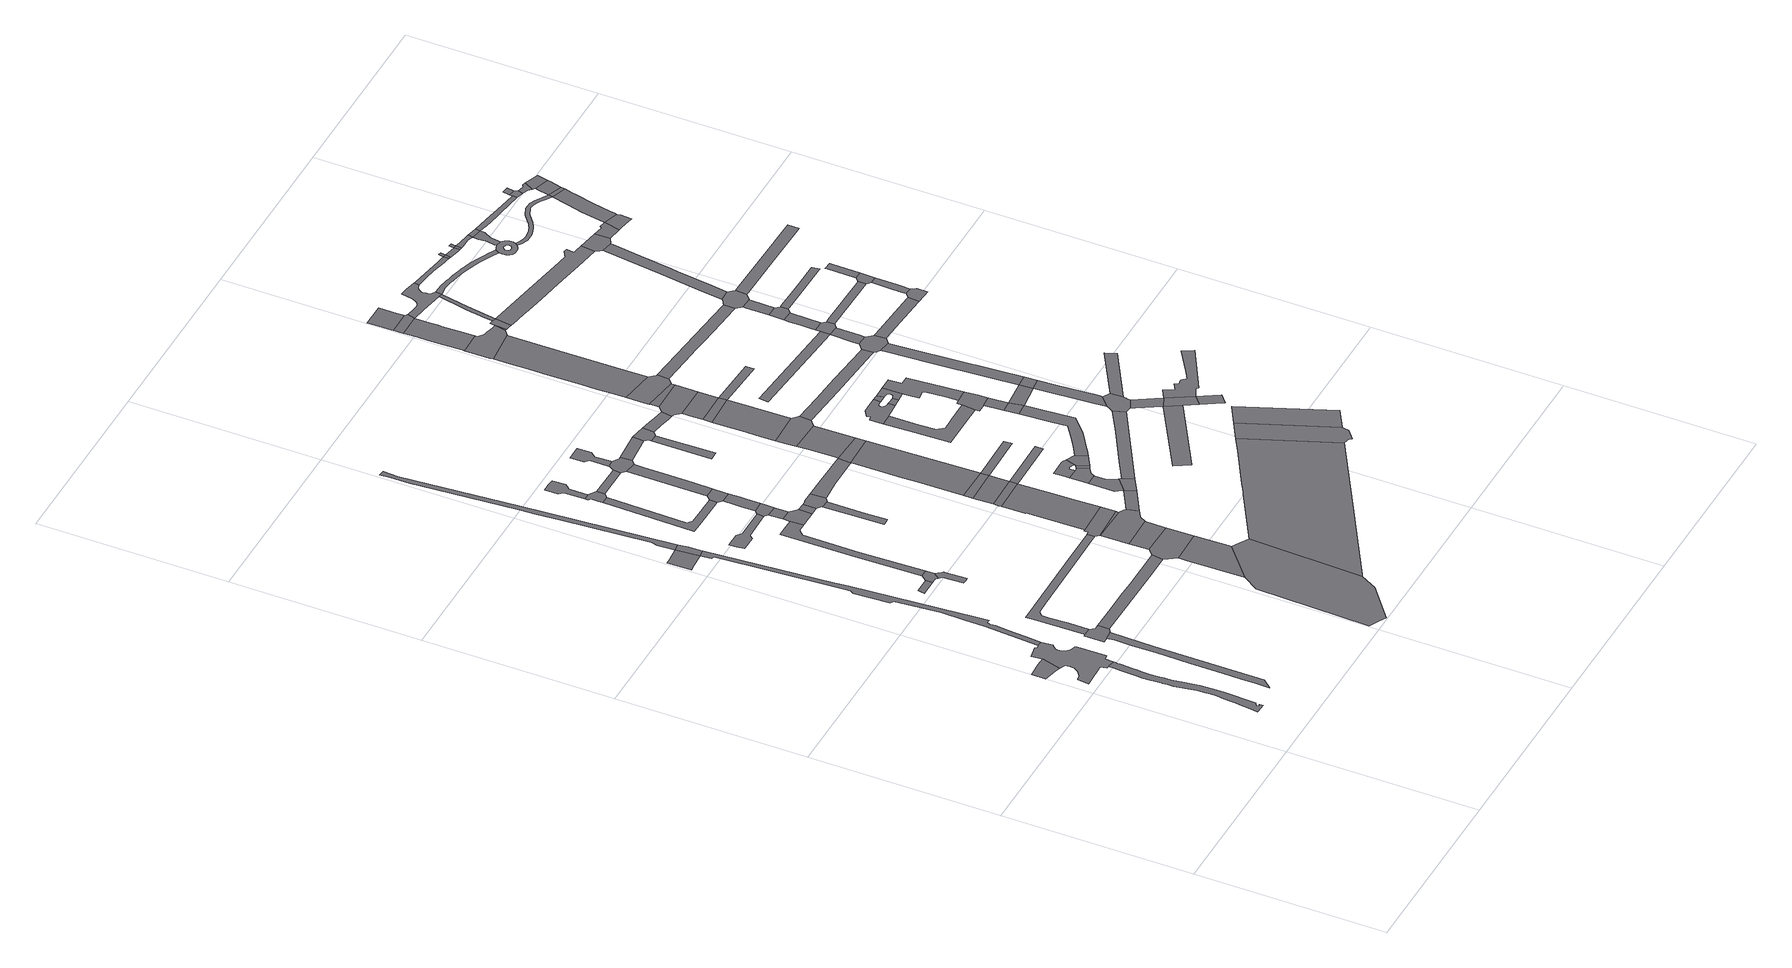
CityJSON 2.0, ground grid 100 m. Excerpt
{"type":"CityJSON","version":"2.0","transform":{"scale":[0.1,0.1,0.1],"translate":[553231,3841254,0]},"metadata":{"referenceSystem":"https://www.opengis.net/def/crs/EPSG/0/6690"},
"CityObjects":{
"road1":{"type":"Road","attributes":{"RoadStructureAttribute.sectionType":"1"},"geometry":[{"type":"MultiSurface","lod":"1","boundaries":[[[0,1,2,3,4,5,6,7,8,9,10,11,12,13,14,15,16,17,18,19,20,21,22,23,24,25,26,27,28,29,30,31,32,33,34,35,36,37,38,39,40,41,42,43,44,45,46,47,48,49,50,51,52]]]}]},
"road2":{"type":"Road","attributes":{"RoadStructureAttribute.sectionType":"1"},"geometry":[{"type":"MultiSurface","lod":"1","boundaries":[[[53,54,55,56,57,58]]]}]},
"road3":{"type":"Road","geometry":[{"type":"MultiSurface","lod":"1","boundaries":[[[59,60,61,62,58,57,63,64,65,66,67,68,69,70,71,72,0,52,73,74,75,76,77,78,79,80,81,82,83,84,85,86,87,88,89,90]]]}]},
"road4":{"type":"Road","attributes":{"RoadStructureAttribute.sectionType":"1"},"geometry":[{"type":"MultiSurface","lod":"1","boundaries":[[[91,92,93,94,95,96,97,98,99,100,101,102]]]}]},
"road5":{"type":"Road","geometry":[{"type":"MultiSurface","lod":"1","boundaries":[[[103,104,93,92,105,106,107,108,109]]]}]},
"road6":{"type":"Road","attributes":{"RoadStructureAttribute.sectionType":"1"},"geometry":[{"type":"MultiSurface","lod":"1","boundaries":[[[110,111,112,113,114,115,116,117,118,119,120,121,122,123,124,125,126,127,128,129,130,131,132,133,134,90,89]]]}]},
"road7":{"type":"Road","geometry":[{"type":"MultiSurface","lod":"1","boundaries":[[[135,136,137,138,139,140]]]}]},
"road8":{"type":"Road","attributes":{"RoadStructureAttribute.sectionType":"1"},"geometry":[{"type":"MultiSurface","lod":"1","boundaries":[[[141,142,143,144,145,122]]]}]},
"road9":{"type":"Road","geometry":[{"type":"MultiSurface","lod":"1","boundaries":[[[146,147,140,139,148,149,150,151,152]]]}]},
"road10":{"type":"Road","attributes":{"RoadStructureAttribute.sectionType":"1"},"geometry":[{"type":"MultiSurface","lod":"1","boundaries":[[[153,154,155,156,157,158,159,152,151]]]}]},
"road11":{"type":"Road","geometry":[{"type":"MultiSurface","lod":"1","boundaries":[[[160,161,162,141,122,121]]]}]},
"road12":{"type":"Road","attributes":{"RoadStructureAttribute.sectionType":"1"},"geometry":[{"type":"MultiSurface","lod":"1","boundaries":[[[163,164,165,166,167,168,169,106,105,170,171,172,173]]]}]},
"road13":{"type":"Road","attributes":{"RoadStructureAttribute.sectionType":"1"},"geometry":[{"type":"MultiSurface","lod":"1","boundaries":[[[174,175,176,177,109,108,178,179,180,181,182,183,184,185,186]]]}]},
"road14":{"type":"Road","attributes":{"RoadStructureAttribute.sectionType":"1"},"geometry":[{"type":"MultiSurface","lod":"1","boundaries":[[[187,188,189,147,146,190,191,192,193,194,195]]]}]},
"road15":{"type":"Road","attributes":{"RoadStructureAttribute.sectionType":"1"},"geometry":[{"type":"MultiSurface","lod":"1","boundaries":[[[196,197,198,199,200,201,202,203,204,141,162,205,206,207,208]]]}]},
"road16":{"type":"Road","attributes":{"RoadStructureAttribute.sectionType":"1"},"geometry":[{"type":"MultiSurface","lod":"1","boundaries":[[[209,210,211,212,213,214,215,216,217,218,219,220]]]}]},
"road17":{"type":"Road","geometry":[{"type":"MultiSurface","lod":"1","boundaries":[[[221,222,223,224,225,226,227,228,229,230]]]}]},
"road18":{"type":"Road","geometry":[{"type":"MultiSurface","lod":"1","boundaries":[[[231,232,233,234,235,236,237,238,239,240,241]]]}]},
"road19":{"type":"Road","attributes":{"RoadStructureAttribute.sectionType":"1"},"geometry":[{"type":"MultiSurface","lod":"1","boundaries":[[[235,242,243,244,245,246,247,248,249,250,251,236]]]}]},
"road20":{"type":"Road","geometry":[{"type":"MultiSurface","lod":"1","boundaries":[[[252,195,194,253,254,255,256]]]}]},
"road21":{"type":"Road","attributes":{"RoadStructureAttribute.sectionType":"1"},"geometry":[{"type":"MultiSurface","lod":"1","boundaries":[[[257,258,252,256,259]]]}]},
"road22":{"type":"Road","attributes":{"function":"3","RoadStructureAttribute.sectionType":"1"},"geometry":[{"type":"MultiSurface","lod":"1","boundaries":[[[260,261,262,223,222]]]}]},
"road23":{"type":"Road","geometry":[{"type":"MultiSurface","lod":"1","boundaries":[[[263,264,220,219,265,257,259,266,267]]]}]},
"road24":{"type":"Road","geometry":[{"type":"MultiSurface","lod":"1","boundaries":[[[268,269,270,271,272,273,274,275,276,277,231,241]]]}]},
"road25":{"type":"Road","geometry":[{"type":"MultiSurface","lod":"1","boundaries":[[[278,173,172,261,260,279]]]}]},
"road26":{"type":"Road","attributes":{"RoadStructureAttribute.sectionType":"1"},"geometry":[{"type":"MultiSurface","lod":"1","boundaries":[[[254,253,280,281]]]}]},
"road27":{"type":"Road","attributes":{"RoadStructureAttribute.sectionType":"1"},"geometry":[{"type":"MultiSurface","lod":"1","boundaries":[[[282,283,284,263,267,285,286,287]]]}]},
"road28":{"type":"Road","attributes":{"RoadStructureAttribute.sectionType":"1"},"geometry":[{"type":"MultiSurface","lod":"1","boundaries":[[[288,289,290,291,292,293,294,295]]]}]},
"road29":{"type":"Road","geometry":[{"type":"MultiSurface","lod":"1","boundaries":[[[296,247,246,282,287,297,298]]]}]},
"road30":{"type":"Road","attributes":{"function":"3","RoadStructureAttribute.sectionType":"1"},"geometry":[{"type":"MultiSurface","lod":"1","boundaries":[[[299,300,301,278,279]]]}]},
"road31":{"type":"Road","attributes":{"RoadStructureAttribute.sectionType":"1"},"geometry":[{"type":"MultiSurface","lod":"1","boundaries":[[[302,239,238,303,304]]]}]},
"road32":{"type":"Road","geometry":[{"type":"MultiSurface","lod":"1","boundaries":[[[305,306,307,281,280,308,309,288,295,310,311,312]]]}]},
"road33":{"type":"Road","attributes":{"function":"3","RoadStructureAttribute.sectionType":"1"},"geometry":[{"type":"MultiSurface","lod":"1","boundaries":[[[313,314,315,316]]]}]},
"road34":{"type":"Road","attributes":{"RoadStructureAttribute.sectionType":"1"},"geometry":[{"type":"MultiSurface","lod":"1","boundaries":[[[317,296,298,318,319,320,321]]]}]},
"road35":{"type":"Road","geometry":[{"type":"MultiSurface","lod":"1","boundaries":[[[315,301,300,322,323,324,325,326,316]]]}]},
"road36":{"type":"Road","geometry":[{"type":"MultiSurface","lod":"1","boundaries":[[[327,328,329,330,331,174,186,314,313]]]}]},
"road37":{"type":"Road","geometry":[{"type":"MultiSurface","lod":"1","boundaries":[[[332,333,334,335,336,304,303,337,317,321,338,339]]]}]},
"road38":{"type":"Road","attributes":{"function":"3","RoadStructureAttribute.sectionType":"1"},"geometry":[{"type":"MultiSurface","lod":"1","boundaries":[[[340,341,342,343,344,345,346,347,348,328,327]]]}]},
"road39":{"type":"Road","geometry":[{"type":"MultiSurface","lod":"1","boundaries":[[[349,350,351,352,353,354,355,356,357,358,335,334]]]}]},
"road40":{"type":"Road","attributes":{"RoadStructureAttribute.sectionType":"1"},"geometry":[{"type":"MultiSurface","lod":"1","boundaries":[[[359,360,312,311,361,362,363,364]]]}]},
"road41":{"type":"Road","geometry":[{"type":"MultiSurface","lod":"1","boundaries":[[[365,366,367,344,343]]]}]},
"road42":{"type":"Road","attributes":{"function":"3","RoadStructureAttribute.sectionType":"1"},"geometry":[{"type":"MultiSurface","lod":"1","boundaries":[[[368,369,370,371,366,365]]]}]},
"road43":{"type":"Road","geometry":[{"type":"MultiSurface","lod":"1","boundaries":[[[372,370,369,373]]]}]},
"road44":{"type":"Road","attributes":{"RoadStructureAttribute.sectionType":"1"},"geometry":[{"type":"MultiSurface","lod":"1","boundaries":[[[374,325,324,375]]]}]},
"road45":{"type":"Road","attributes":{"RoadStructureAttribute.sectionType":"1"},"geometry":[{"type":"MultiSurface","lod":"1","boundaries":[[[376,339,338,377]]]}]},
"road46":{"type":"Road","attributes":{"RoadStructureAttribute.sectionType":"1"},"geometry":[{"type":"MultiSurface","lod":"1","boundaries":[[[378,379,380,381,382]]]}]},
"road47":{"type":"Road","attributes":{"function":"3","RoadStructureAttribute.sectionType":"1"},"geometry":[{"type":"MultiSurface","lod":"1","boundaries":[[[383,384,385,386,363,387,388,389,390,372,373]]]}]},
"road48":{"type":"Road","attributes":{"RoadStructureAttribute.sectionType":"1"},"geometry":[{"type":"MultiSurface","lod":"1","boundaries":[[[391,392,393,374,394,395,396]]]}]},
"road49":{"type":"Road","geometry":[{"type":"MultiSurface","lod":"1","boundaries":[[[397,394,374,375,398,399]]]}]},
"road50":{"type":"Road","geometry":[{"type":"MultiSurface","lod":"1","boundaries":[[[376,377,400,382,381,401,402]]]}]},
"road51":{"type":"Road","attributes":{"RoadStructureAttribute.sectionType":"1"},"geometry":[{"type":"MultiSurface","lod":"1","boundaries":[[[403,404,405,406,407,408,391,396,409,410]]]}]},
"road52":{"type":"Road","attributes":{"function":"3","RoadStructureAttribute.sectionType":"1"},"geometry":[{"type":"MultiSurface","lod":"1","boundaries":[[[411,412,413,414,415,416,417,230,229,418,419,420,421,422,423]]]}]},
"road53":{"type":"Road","geometry":[{"type":"MultiSurface","lod":"1","boundaries":[[[364,363,386,424,425]]]}]},
"road54":{"type":"Road","attributes":{"RoadStructureAttribute.sectionType":"1"},"geometry":[{"type":"MultiSurface","lod":"1","boundaries":[[[426,427,365,343]]]}]},
"road55":{"type":"Road","geometry":[{"type":"MultiSurface","lod":"1","boundaries":[[[428,429,430,431,432,406,405,433,434,435,436,437,438,439,440,441,442,443,444]]]}]},
"road56":{"type":"Road","attributes":{"function":"3","RoadStructureAttribute.sectionType":"1"},"geometry":[{"type":"MultiSurface","lod":"1","boundaries":[[[445,446,425,424,447]]]}]},
"road57":{"type":"Road","attributes":{"RoadStructureAttribute.sectionType":"1"},"geometry":[{"type":"MultiSurface","lod":"1","boundaries":[[[448,449,403,410,450]]]}]},
"road58":{"type":"Road","attributes":{"RoadStructureAttribute.sectionType":"1"},"geometry":[{"type":"MultiSurface","lod":"1","boundaries":[[[451,452,373,369]]]}]},
"road59":{"type":"Road","attributes":{"RoadStructureAttribute.sectionType":"1"},"geometry":[{"type":"MultiSurface","lod":"1","boundaries":[[[453,454,402,401,455,456,457,458,459]]]}]},
"road60":{"type":"Road","geometry":[{"type":"MultiSurface","lod":"1","boundaries":[[[444,443,460,448,450,461,462]]]}]},
"road61":{"type":"Road","geometry":[{"type":"MultiSurface","lod":"1","boundaries":[[[463,464,465,466,467,445,447,468,469,470]]]}]},
"road62":{"type":"Road","attributes":{"function":"3","RoadStructureAttribute.sectionType":"1"},"geometry":[{"type":"MultiSurface","lod":"1","boundaries":[[[471,472,473,474,475,476,466,465]]]}]},
"road63":{"type":"Road","geometry":[{"type":"MultiSurface","lod":"1","boundaries":[[[477,478,473,472]]]}]},
"road64":{"type":"Road","attributes":{"function":"3","RoadStructureAttribute.sectionType":"1"},"geometry":[{"type":"MultiSurface","lod":"1","boundaries":[[[479,480,481,478,477]]]}]},
"road65":{"type":"Road","geometry":[{"type":"MultiSurface","lod":"1","boundaries":[[[482,483,484,485,459,458,486,487,480,479]]]}]},
"road66":{"type":"Road","attributes":{"RoadStructureAttribute.sectionType":"1"},"geometry":[{"type":"MultiSurface","lod":"1","boundaries":[[[488,489,490,399,398,491]]]}]},
"road67":{"type":"Road","attributes":{"function":"3","RoadStructureAttribute.sectionType":"1"},"geometry":[{"type":"MultiSurface","lod":"1","boundaries":[[[492,484,483,493]]]}]},
"road68":{"type":"Road","attributes":{"RoadStructureAttribute.sectionType":"1"},"geometry":[{"type":"MultiSurface","lod":"1","boundaries":[[[494,495,496,497,498,499,500,501,502,503,504,462,461]]]}]},
"road69":{"type":"Road","geometry":[{"type":"MultiSurface","lod":"1","boundaries":[[[505,506,507,508,509,510,511,512,513,514,515,516,517,518,519,520,521,522,523,524,525,526,527]]]}]},
"road70":{"type":"Road","geometry":[{"type":"MultiSurface","lod":"1","boundaries":[[[528,529,530,492,493,531,532,533,534,535]]]}]},
"road71":{"type":"Road","attributes":{"RoadStructureAttribute.sectionType":"1"},"geometry":[{"type":"MultiSurface","lod":"1","boundaries":[[[536,537,538,539,513,512,540,541,542,543,544]]]}]},
"road72":{"type":"Road","attributes":{"RoadStructureAttribute.sectionType":"1"},"geometry":[{"type":"MultiSurface","lod":"1","boundaries":[[[545,546,547,548]]]}]},
"road73":{"type":"Road","attributes":{"RoadStructureAttribute.sectionType":"1"},"geometry":[{"type":"MultiSurface","lod":"1","boundaries":[[[549,550,551,515,514,552,553,554]]]}]},
"road74":{"type":"Road","attributes":{"function":"3","RoadStructureAttribute.sectionType":"1"},"geometry":[{"type":"MultiSurface","lod":"1","boundaries":[[[555,556,557,558,559,560,561,562,563,564,565,528,535]]]}]},
"road75":{"type":"Road","geometry":[{"type":"MultiSurface","lod":"1","boundaries":[[[566,567,527,526,568,569,570,571,572,573,574]]]}]},
"road76":{"type":"Road","geometry":[{"type":"MultiSurface","lod":"1","boundaries":[[[575,576,477,472]]]}]},
"road77":{"type":"Road","geometry":[{"type":"MultiSurface","lod":"1","boundaries":[[[577,578,500,499]]]}]},
"road78":{"type":"Road","attributes":{"RoadStructureAttribute.sectionType":"1"},"geometry":[{"type":"MultiSurface","lod":"1","boundaries":[[[574,573,579,580,581,582,583,584,585,586,554,553,587,588,589,590]]]}]},
"road79":{"type":"Road","geometry":[{"type":"MultiSurface","lod":"1","boundaries":[[[591,411,423,592,593,594,595,596,597]]]}]},
"road80":{"type":"Road","attributes":{"RoadStructureAttribute.sectionType":"1"},"geometry":[{"type":"MultiSurface","lod":"1","boundaries":[[[598,599,578,577]]]}]},
"road81":{"type":"Road","geometry":[{"type":"MultiSurface","lod":"1","boundaries":[[[600,601,602,603,604,544,543,605,599,598]]]}]},
"road82":{"type":"Road","attributes":{"RoadStructureAttribute.sectionType":"1"},"geometry":[{"type":"MultiSurface","lod":"1","boundaries":[[[606,607,608,470,469,609,610,611,612,613]]]}]},
"road83":{"type":"Road","attributes":{"RoadStructureAttribute.sectionType":"1"},"geometry":[{"type":"MultiSurface","lod":"1","boundaries":[[[614,615,616,617,590,589,618,619,620,621,622,623,624,602,601]]]}]},
"road84":{"type":"Road","attributes":{"RoadStructureAttribute.sectionType":"1"},"geometry":[{"type":"MultiSurface","lod":"1","boundaries":[[[625,577,499,626]]]}]},
"road85":{"type":"Road","geometry":[{"type":"MultiSurface","lod":"1","boundaries":[[[627,628,629,630,488,491,631,632,633,634,635,636,637,638]]]}]},
"road86":{"type":"Road","geometry":[{"type":"MultiSurface","lod":"1","boundaries":[[[639,640,641,642,643,644,645,646,647,648,649,558,557,650,651,652]]]}]},
"road87":{"type":"Road","attributes":{"function":"3","RoadStructureAttribute.sectionType":"1"},"geometry":[{"type":"MultiSurface","lod":"1","boundaries":[[[653,654,655,656,657,658,659,660,661,662,663,664,665,666,667,668,669,670,647,646]]]}]},
"road88":{"type":"Road","attributes":{"RoadStructureAttribute.sectionType":"1"},"geometry":[{"type":"MultiSurface","lod":"1","boundaries":[[[634,633,671,545,672]]]}]},
"road89":{"type":"Road","attributes":{"function":"3","RoadStructureAttribute.sectionType":"1"},"geometry":[{"type":"MultiSurface","lod":"1","boundaries":[[[673,591,597,674]]]}]},
"road90":{"type":"Road","geometry":[{"type":"MultiSurface","lod":"1","boundaries":[[[675,676,677,678]]]}]},
"road91":{"type":"Road","attributes":{"RoadStructureAttribute.sectionType":"1"},"geometry":[{"type":"MultiSurface","lod":"1","boundaries":[[[679,680,681,626,682,683,628,627]]]}]},
"road92":{"type":"Road","geometry":[{"type":"MultiSurface","lod":"1","boundaries":[[[672,545,548,684,685]]]}]},
"road93":{"type":"Road","geometry":[{"type":"MultiSurface","lod":"1","boundaries":[[[686,687,688,689,690,661,660,691]]]}]},
"road94":{"type":"Road","attributes":{"function":"3","RoadStructureAttribute.sectionType":"1"},"geometry":[{"type":"MultiSurface","lod":"1","boundaries":[[[692,693,694,688,687,695,696]]]}]},
"road95":{"type":"Road","geometry":[{"type":"MultiSurface","lod":"1","boundaries":[[[697,625,626,681]]]}]},
"road96":{"type":"Road","attributes":{"RoadStructureAttribute.sectionType":"1"},"geometry":[{"type":"MultiSurface","lod":"1","boundaries":[[[685,684,698,699,700]]]}]},
"road97":{"type":"Road","attributes":{"RoadStructureAttribute.sectionType":"1"},"geometry":[{"type":"MultiSurface","lod":"1","boundaries":[[[652,651,701]]]}]},
"road98":{"type":"Road","geometry":[{"type":"MultiSurface","lod":"1","boundaries":[[[702,652,701,703,704,705,706]]]}]},
"road99":{"type":"Road","attributes":{"RoadStructureAttribute.sectionType":"1"},"geometry":[{"type":"MultiSurface","lod":"1","boundaries":[[[707,708,533,532,709,710,711,712,713,714,715,716,717]]]}]},
"road100":{"type":"Road","attributes":{"RoadStructureAttribute.sectionType":"1"},"geometry":[{"type":"MultiSurface","lod":"1","boundaries":[[[718,719,720,721,625,697,722,723,724,725,726,727]]]}]},
"road101":{"type":"Road","attributes":{"RoadStructureAttribute.sectionType":"1"},"geometry":[{"type":"MultiSurface","lod":"1","boundaries":[[[728,638,637,729]]]}]},
"road102":{"type":"Road","attributes":{"RoadStructureAttribute.sectionType":"1"},"geometry":[{"type":"MultiSurface","lod":"1","boundaries":[[[730,731,732,733,734,735,706,705,736,737]]]}]},
"road103":{"type":"Road","geometry":[{"type":"MultiSurface","lod":"1","boundaries":[[[738,739,740,741,742,743,744,745,746,691,660,747,730,737,748,749,750,751,752,753,754,755,756,757,758,759,760,761]]]}]},
"road104":{"type":"Road","attributes":{"RoadStructureAttribute.sectionType":"1"},"geometry":[{"type":"MultiSurface","lod":"1","boundaries":[[[762,763,764,765,766,767,768,769,770,771,772,773,774,775,776,777,672,685,778,779,780,781,782,783,784]]]}]},
"road105":{"type":"Road","geometry":[{"type":"MultiSurface","lod":"1","boundaries":[[[785,786,787,788,613,612,789,790,718,727,791,792,793,794]]]}]},
"road106":{"type":"Road","attributes":{"RoadStructureAttribute.sectionType":"1"},"geometry":[{"type":"MultiSurface","lod":"1","boundaries":[[[677,795,796,785,794,797,798,799]]]}]},
"road107":{"type":"Road","geometry":[{"type":"MultiSurface","lod":"1","boundaries":[[[800,678,677,799,801,802,803]]]}]},
"road108":{"type":"Road","attributes":{"RoadStructureAttribute.sectionType":"1"},"geometry":[{"type":"MultiSurface","lod":"1","boundaries":[[[804,805,806,807,800,803,808,809]]]}]},
"road109":{"type":"Road","geometry":[{"type":"MultiSurface","lod":"1","boundaries":[[[810,804,809,811,812,813]]]}]},
"road110":{"type":"Road","attributes":{"RoadStructureAttribute.sectionType":"1"},"geometry":[{"type":"MultiSurface","lod":"1","boundaries":[[[814,815,810,813,816,817]]]}]},
"road111":{"type":"Road","attributes":{"RoadStructureAttribute.sectionType":"1"},"geometry":[{"type":"MultiSurface","lod":"1","boundaries":[[[818,819,820,821,822,823,824,825,705,704,826,827,828,829,830,831,832,833,834,835]]]}]},
"road112":{"type":"Road","attributes":{"RoadStructureAttribute.sectionType":"1"},"geometry":[{"type":"MultiSurface","lod":"1","boundaries":[[[836,837,792,791,838,839,840,841]]]}]},
"road113":{"type":"Road","attributes":{"RoadStructureAttribute.sectionType":"1"},"geometry":[{"type":"MultiSurface","lod":"1","boundaries":[[[842,843,844,760,759,845,846,847,848,849,850,851]]]}]},
"road114":{"type":"Road","geometry":[{"type":"MultiSurface","lod":"1","boundaries":[[[852,853,854,855,717,716,856,857,814,817,858,859]]]}]},
"road115":{"type":"Road","attributes":{"RoadStructureAttribute.sectionType":"1"},"geometry":[{"type":"MultiSurface","lod":"1","boundaries":[[[860,861,862,863,864,865,866,867,868,869,870,871,872,748,737,873,874,875,876,877,878,879,880,881,882,883,884,885,886]]]}]},
"road116":{"type":"Road","attributes":{"RoadStructureAttribute.sectionType":"1"},"geometry":[{"type":"MultiSurface","lod":"1","boundaries":[[[887,888,802,801,889,890,891]]]}]},
"road117":{"type":"Road","geometry":[{"type":"MultiSurface","lod":"1","boundaries":[[[851,850,892,893]]]}]},
"road118":{"type":"Road","geometry":[{"type":"MultiSurface","lod":"1","boundaries":[[[894,895,851,893]]]}]},
"road119":{"type":"Road","attributes":{"RoadStructureAttribute.sectionType":"1"},"geometry":[{"type":"MultiSurface","lod":"1","boundaries":[[[896,897,898,899,900,812,811,901,902,903,904,905,906,907]]]}]},
"road120":{"type":"Road","attributes":{"RoadStructureAttribute.sectionType":"1"},"geometry":[{"type":"MultiSurface","lod":"1","boundaries":[[[893,892,908,909,910]]]}]},
"road121":{"type":"Road","attributes":{"RoadStructureAttribute.sectionType":"1"},"geometry":[{"type":"MultiSurface","lod":"1","boundaries":[[[911,912,913,914,915,853,852,916,917,918,919,920,921,922,923]]]}]},
"road122":{"type":"Road","geometry":[{"type":"MultiSurface","lod":"1","boundaries":[[[924,841,840,925,926,927]]]}]},
"road123":{"type":"Road","geometry":[{"type":"MultiSurface","lod":"1","boundaries":[[[910,909,928,929]]]}]},
"road124":{"type":"Road","geometry":[{"type":"MultiSurface","lod":"1","boundaries":[[[930,931,910,929]]]}]},
"road125":{"type":"Road","attributes":{"RoadStructureAttribute.sectionType":"1"},"geometry":[{"type":"MultiSurface","lod":"1","boundaries":[[[932,933,934,935,936,924,927,937,938,939,940,941]]]}]},
"road126":{"type":"Road","attributes":{"RoadStructureAttribute.sectionType":"1"},"geometry":[{"type":"MultiSurface","lod":"1","boundaries":[[[942,943,944,945,886,885,946,947,948,949,950,951,952,953,954,955,956,957,958,959,960,961,962,963,964,965,966,967,968,969,970,971],[972,973,974,975,976,977,978,979,980,981,982,983,984,985,986,987,988,989]]]}]},
"road127":{"type":"Road","attributes":{"RoadStructureAttribute.sectionType":"1"},"geometry":[{"type":"MultiSurface","lod":"1","boundaries":[[[990,929,928,991,992,993,994,995]]]}]},
"road128":{"type":"Road","geometry":[{"type":"MultiSurface","lod":"1","boundaries":[[[996,891,890,932,941,997,998]]]}]},
"road129":{"type":"Road","attributes":{"RoadStructureAttribute.sectionType":"1"},"geometry":[{"type":"MultiSurface","lod":"1","boundaries":[[[994,999,1000,1001,1002,942,971,1003,1004,1005,1006]]]}]},
"road130":{"type":"Road","attributes":{"RoadStructureAttribute.sectionType":"1"},"geometry":[{"type":"MultiSurface","lod":"1","boundaries":[[[1007,1008,996,998,1009,1010]]]}]},
"road131":{"type":"Road","geometry":[{"type":"MultiSurface","lod":"1","boundaries":[[[995,994,1006,1011]]]}]},
"road132":{"type":"Road","geometry":[{"type":"MultiSurface","lod":"1","boundaries":[[[835,834,1012,1013,911,923,1014,1015]]]}]},
"road133":{"type":"Road","attributes":{"RoadStructureAttribute.sectionType":"1"},"geometry":[{"type":"MultiSurface","lod":"1","boundaries":[[[1016,1017,1018,859,858,1019,1020,1021,1022,1023]]]}]},
"road134":{"type":"Road","attributes":{"RoadStructureAttribute.sectionType":"1"},"geometry":[{"type":"MultiSurface","lod":"1","boundaries":[[[1024,1025,1015,1014,1026,1027]]]}]},
"road135":{"type":"Road","attributes":{"RoadStructureAttribute.sectionType":"1"},"geometry":[{"type":"MultiSurface","lod":"1","boundaries":[[[1028,1029,1030,1031,1032,1033,1034,1035,1036,1037,1038,1039,1040,1041,1042,1043,1044,1045,1046,1047,1048,1049,1050,1051,1052,961,960,1053,1054,1055,1056,1057,1058,1059,1060,1061,1062,1063,1064,1065,1066,1067,1068,1069,1070,1071,1072,1073,1074,1075,1076,1077,1078,1079,1080]]]}]},
"road136":{"type":"Road","attributes":{"RoadStructureAttribute.sectionType":"1"},"geometry":[{"type":"MultiSurface","lod":"1","boundaries":[[[1081,1082,1083,1011,1006,1084,1085,1086,1087,1088,1089,1090,1091,1092,1093]]]}]},
"road137":{"type":"Road","geometry":[{"type":"MultiSurface","lod":"1","boundaries":[[[1027,1026,1094,1095,1096,1097,1098,1099]]]}]},
"road138":{"type":"Road","attributes":{"RoadStructureAttribute.sectionType":"1"},"geometry":[{"type":"MultiSurface","lod":"1","boundaries":[[[1079,1100,1101,1027,1099,1102,1103,1104,1105,1106,1107]]]}]},
"road139":{"type":"Road","geometry":[{"type":"MultiSurface","lod":"1","boundaries":[[[1108,1109,1093,1092,1110,1111,1112]]]}]},
"road140":{"type":"Road","geometry":[{"type":"MultiSurface","lod":"1","boundaries":[[[1113,1114,1115,1108,1112]]]}]},
"road141":{"type":"Road","geometry":[{"type":"MultiSurface","lod":"1","boundaries":[[[1080,1079,1107,1116]]]}]},
"road142":{"type":"Road","attributes":{"RoadStructureAttribute.sectionType":"1"},"geometry":[{"type":"MultiSurface","lod":"1","boundaries":[[[1117,1118,1111,1110,1119,1120,1121,1122]]]}]},
"road143":{"type":"Road","attributes":{"RoadStructureAttribute.sectionType":"1"},"geometry":[{"type":"MultiSurface","lod":"1","boundaries":[[[1123,1124,1080,1116,1125,1126]]]}]},
"road144":{"type":"Road","geometry":[{"type":"MultiSurface","lod":"1","boundaries":[[[1122,1121,1123,1126,1127]]]}]}
},
"vertices":[
[214,1020,0],[214,995,0],[211,953,0],[209,920,0],[208,897,0],[207,873,0],[206,846,0],[207,809,0],[209,776,0],[210,744,0],[211,739,0],[212,714,0],[214,683,0],[218,656,0],[223,628,0],[228,600,0],[232,572,0],[235,537,0],[236,504,0],[236,470,0],[234,444,0],[230,402,0],[227,369,0],[223,345,0],[218,301,0],[212,247,0],[266,244,0],[266,266,0],[255,259,0],[247,273,0],[267,285,0],[274,456,0],[273,520,0],[272,548,0],[270,576,0],[266,604,0],[262,628,0],[257,663,0],[253,691,0],[251,717,0],[248,750,0],[247,775,0],[246,785,0],[245,805,0],[245,830,0],[245,863,0],[247,890,0],[248,916,0],[250,946,0],[253,982,0],[253,995,0],[254,1005,0],[255,1016,0],
[86,1326,0],[6,1320,0],[4,1248,0],[74,1231,0],[101,1220,0],[131,1324,0],
[205,1382,0],[195,1382,0],[190,1392,0],[123,1379,0],[132,1207,0],[135,1184,0],[135,1178,0],[135,1162,0],[120,1137,0],[93,1116,0],[65,1111,0],[58,1049,0],[193,1054,0],[200,1023,0],[257,1061,0],[281,1063,0],[281,1069,0],[282,1112,0],[278,1218,0],[277,1227,0],[259,1231,0],[253,1234,0],[248,1236,0],[237,1245,0],[227,1257,0],[221,1281,0],[221,1292,0],[224,1304,0],[245,1325,0],[238,1370,0],[239,1384,0],[213,1387,0],
[440,896,0],[443,1122,0],[396,1119,0],[402,1080,0],[401,985,0],[401,867,0],[400,687,0],[399,517,0],[399,417,0],[398,352,0],[397,274,0],[438,323,0],
[368,1223,0],[369,1119,0],[465,1139,0],[466,1198,0],[442,1198,0],[423,1222,0],[381,1223,0],
[247,1470,0],[251,1560,0],[258,1630,0],[257,1655,0],[262,1673,0],[280,1671,0],[272,1772,0],[268,1813,0],[224,2375,0],[219,2432,0],[218,2446,0],[166,3101,0],[126,3096,0],[134,3041,0],[149,3034,0],[192,2438,0],[192,2429,0],[195,2388,0],[198,2350,0],[186,2332,0],[198,2145,0],[215,2135,0],[235,1900,0],[233,1771,0],[232,1670,0],
[336,2066,0],[333,2049,0],[331,2031,0],[334,2031,0],[419,2032,0],[418,2067,0],
[117,3221,0],[42,3213,0],[15,3213,0],[16,3088,0],[48,3093,0],
[480,2098,0],[440,2097,0],[449,2032,0],[450,2031,0],[451,2030,0],[458,2022,0],[481,2053,0],
[474,2005,0],[477,1898,0],[496,1898,0],[515,1898,0],[511,2012,0],[511,2018,0],[506,2024,0],
[165,3114,0],[161,3174,0],[156,3226,0],
[975,1194,0],[928,1194,0],[889,1194,0],[809,1195,0],[713,1197,0],[601,1197,0],[523,1198,0],[890,1136,0],[944,1135,0],[1037,1135,0],[1045,1194,0],
[1052,1535,0],[886,1533,0],[375,1528,0],[376,1487,0],[422,1330,0],[418,1429,0],[417,1469,0],[438,1487,0],[504,1488,0],[640,1490,0],[781,1492,0],[886,1493,0],[1052,1495,0],
[476,2827,0],[431,2827,0],[432,2437,0],[472,2438,0],[471,2732,0],[474,2735,0],[498,2759,0],[540,2759,0],[538,2828,0],
[20,4705,0],[23,4652,0],[24,4550,0],[35,4425,0],[68,4003,0],[74,3918,0],[84,3801,0],[118,3344,0],[108,3311,0],[103,3897,0],[94,4018,0],[45,4628,0],[51,4703,0],
[364,2989,0],[336,3011,0],[262,3010,0],[259,3010,0],[262,2971,0],[265,2933,0],[345,2931,0],[346,2933,0],[361,2950,0],[362,2951,0],[517,2955,0],[522,2990,0],
[1301,863,0],[1262,885,0],[1082,729,0],[1029,646,0],[1011,53,0],[1062,26,0],[1097,7,0],[1277,151,0],[1328,240,0],[1349,836,0],
[273,3763,0],[273,3746,0],[287,3738,0],[286,3699,0],[286,3678,0],[326,3677,0],[346,3696,0],[348,3698,0],[347,3738,0],[311,3762,0],[309,3763,0],
[278,3199,0],[307,3198,0],[347,3197,0],[423,3196,0],[516,3195,0],[518,3235,0],[424,3236,0],[342,3237,0],[339,3240,0],[321,3259,0],
[539,2864,0],[634,2759,0],[634,2828,0],[628,2834,0],[597,2863,0],
[539,2938,0],[539,2923,0],[598,2937,0],
[1257,1078,0],[1080,1073,0],[1079,1034,0],
[539,3007,0],[523,2992,0],[523,2951,0],[598,2982,0],[598,3008,0],
[308,3864,0],[308,3865,0],[312,3870,0],[330,3891,0],[329,3961,0],[292,3962,0],[254,3962,0],[253,3892,0],[272,3872,0],[273,3870,0],
[1075,1224,0],[1254,1222,0],
[677,2759,0],[678,2827,0],
[538,3174,0],[538,3118,0],[538,3085,0],[598,3086,0],[598,3118,0],[599,3174,0],
[702,2736,0],[705,2535,0],[707,2421,0],[707,2420,0],[727,2421,0],[747,2423,0],[745,2536,0],[742,2732,0],
[539,3258,0],[599,3209,0],[599,3257,0],
[1254,1239,0],[1255,1331,0],[1074,1327,0],
[522,3736,0],[521,3696,0],[523,3736,0],
[703,2831,0],[702,2827,0],[700,2827,0],[696,2744,0],[702,2740,0],[762,2748,0],[766,2752,0],[763,2830,0],
[1262,1483,0],[1071,1476,0],[1071,1475,0],[1262,1470,0],
[542,3676,0],[600,3362,0],[602,3516,0],[603,3620,0],[603,3666,0],
[1274,1366,0],[1298,1380,0],[1313,1389,0],[1297,1450,0],[1288,1456,0],
[1260,1564,0],[1078,1557,0],[1070,1557,0],[1070,1549,0],[1070,1536,0],
[608,3747,0],[602,3751,0],[579,3768,0],[539,3765,0],[539,3763,0],[533,3685,0],[626,3688,0],[621,3748,0],
[1256,1714,0],[1254,1795,0],[1250,1914,0],[1248,1988,0],[1065,1983,0],[1067,1859,0],[1068,1859,0],[1070,1859,0],[1072,1824,0],
[573,3858,0],[576,3861,0],[583,3869,0],[598,3886,0],[594,3958,0],[557,3958,0],[519,3957,0],[520,3885,0],[539,3869,0],[540,3868,0],
[873,2830,0],[801,2830,0],[773,2751,0],[874,2756,0],[1052,2759,0],[1055,2825,0],
[1248,2030,0],[1064,2025,0],[1064,1998,0],
[1246,2100,0],[1245,2134,0],[1062,2130,0],[1062,2101,0],
[1061,2179,0],[1244,2178,0],
[1417,1520,0],[1440,1464,0],
[785,3762,0],[779,3702,0],
[798,3358,0],[820,3359,0],[843,3359,0],[837,3668,0],[795,3668,0],
[1244,2181,0],[1243,2227,0],[1238,2437,0],[1229,2764,0],[1052,2752,0],[1056,2491,0],[1058,2416,0],[1061,2196,0],
[1393,1690,0],[1394,1556,0],[1414,1525,0],[1486,1579,0],[1456,1629,0],[1456,1690,0],
[1491,1570,0],[1516,1509,0],[1493,1565,0],
[795,3683,0],[858,3687,0],[864,3747,0],
[1468,1789,0],[1459,1785,0],[1454,1787,0],[1392,1787,0],[1393,1770,0],[1393,1742,0],[1467,1714,0],[1495,1732,0],
[1992,1213,0],[1911,1166,0],[1839,1124,0],[1781,1089,0],[1704,1044,0],[1651,1013,0],[1637,1005,0],[1338,246,0],[1454,314,0],[1455,315,0],[1692,455,0],[1693,455,0],[2181,742,0],
[1228,2817,0],[1058,2825,0],
[1533,1992,0],[1532,2034,0],
[1487,1870,0],[1474,1870,0],[1392,1869,0],[1392,1839,0],[1392,1803,0],[1453,1793,0],[1452,1798,0],[1451,1804,0],[1450,1811,0],[1450,1812,0],[1451,1817,0],[1459,1822,0],[1465,1822,0],[1468,1820,0],[1486,1812,0],[1490,1808,0],[1507,1860,0],
[1051,3040,0],[1054,2978,0],[1223,3034,0],
[1489,1803,0],[1472,1791,0],[1514,1743,0],
[1506,2139,0],[1503,2182,0],
[978,3724,0],[913,3737,0],[865,3686,0],[917,3676,0],[973,3665,0],[998,3660,0],[1010,3718,0],
[1489,1805,0],[1575,1780,0],[1552,1837,0],
[1254,3125,0],[1248,3130,0],[1227,3151,0],[1047,3145,0],[1049,3090,0],[1245,3053,0],[1254,3061,0],[1257,3121,0],
[1221,3444,0],[1220,3480,0],[1042,3473,0],[1043,3392,0],[1044,3317,0],[1045,3226,0],
[1219,3523,0],[1041,3519,0],
[1217,3629,0],[1039,3626,0],[1040,3568,0],
[1216,3687,0],[1215,3748,0],[1038,3745,0],[1018,3726,0],[1013,3657,0],[1020,3649,0],
[1925,1821,0],[1793,1742,0],[1604,1631,0],[1946,1761,0],
[1037,3794,0],[1215,3768,0],
[1613,1803,0],[1617,1806,0],[1722,1877,0],[1804,1956,0],[1789,2131,0],[1783,2209,0],[1716,2203,0],[1729,2037,0],[1735,1962,0],[1674,1918,0],[1617,1876,0],
[1467,2864,0],[1427,2863,0],[1401,2845,0],[1393,2839,0],[1396,2821,0],[1375,2816,0],[1376,2764,0],[1377,2746,0],[1439,2748,0],[1523,2754,0],[1522,2789,0],[1509,2790,0],[1500,2793,0],[1494,2797,0],[1491,2799,0],[1487,2808,0],[1487,2816,0],[1490,2823,0],[1495,2826,0],[1504,2827,0],[1515,2827,0],[1519,2827,0],[1519,2864,0],
[1033,3914,0],[1034,3838,0],[1036,3794,0],[1240,3791,0],[1243,3794,0],[1246,3854,0],[1242,3855,0],[1214,3887,0],
[1540,2471,0],[1475,2470,0],[1445,2504,0],[1443,2593,0],[1382,2585,0],[1388,2402,0],[1533,2403,0],[1653,2403,0],[1663,2474,0],
[2059,1621,0],[1679,1391,0],[1725,1314,0],[2105,1543,0],
[1558,2789,0],[1545,2789,0],[1540,2789,0],[1543,2755,0],[1567,2757,0],[1566,2789,0],
[1212,4013,0],[1209,4344,0],[1206,4613,0],[1022,4596,0],[1023,4510,0],[1025,4418,0],[1027,4343,0],[1028,4245,0],[1029,4146,0],[1030,4063,0],[1032,3985,0],
[1546,2864,0],[1538,2864,0],[1536,2828,0],[1539,2828,0],[1541,2828,0],[1543,2828,0],[1546,2828,0],[1560,2828,0],[1551,2864,0],
[1482,3466,0],[1482,3509,0],
[1771,2284,0],[1709,2279,0],
[1571,2827,0],[1580,2826,0],[1587,2822,0],[1590,2815,0],[1590,2806,0],[1588,2801,0],[1584,2795,0],[1577,2792,0],[1588,2759,0],[1605,2760,0],[1614,2760,0],[1613,2865,0],
[2092,1272,0],[2217,733,0],[2218,732,0],[2224,721,0],[2271,762,0],[2271,763,0],[2280,801,0],
[1763,2386,0],[1701,2381,0],
[1759,2440,0],[1753,2508,0],[1686,2503,0],[1682,2503,0],[1663,2501,0],[1658,2380,0],
[1814,3076,0],[1581,3096,0],[1406,3109,0],[1497,3041,0],[1625,3032,0],[1810,3017,0],[1832,3015,0],[1830,3075,0],
[1746,2599,0],[1730,2797,0],[1686,2796,0],[1681,2866,0],[1616,2730,0],[1621,2678,0],[1665,2682,0],[1668,2682,0],[1675,2673,0],[1675,2671,0],[1682,2565,0],
[1911,2297,0],[1916,2228,0],
[2001,1907,0],[1944,1856,0],[1937,1842,0],[1934,1837,0],[1959,1759,0],[1968,1757,0],[1981,1755,0],[2034,1782,0],[2037,1797,0],[2039,1807,0],[2041,1821,0],[2037,1887,0],
[1229,4700,0],[1214,4703,0],[1189,4708,0],[1173,4711,0],[1162,4716,0],[1154,4722,0],[1143,4734,0],[1139,4746,0],[1019,4744,0],[1019,4683,0],[1021,4612,0],[1223,4626,0],[1237,4638,0],[1249,4696,0],
[1139,4747,0],[1138,4755,0],[1137,4837,0],[1135,4921,0],[1135,4940,0],[1135,4980,0],[1133,5057,0],[1133,5059,0],[1013,5057,0],[1013,5044,0],[1013,5036,0],[1014,4988,0],[1015,4981,0],[1015,4939,0],[1016,4895,0],[1017,4849,0],[1019,4754,0],[1019,4749,0],
[1992,1735,0],[2114,1647,0],
[2198,1333,0],[2388,864,0],
[1296,3350,0],[1292,3302,0],[1864,3255,0],[1865,3304,0],
[2000,1927,0],[1984,2146,0],[1978,2233,0],[1916,2225,0],[1939,1923,0],
[2144,1477,0],[2191,1516,0],
[1139,5103,0],[1132,5110,0],[1012,5109,0],[1012,5091,0],[1013,5082,0],[1145,5099,0],
[1009,5245,0],[1010,5207,0],[1011,5137,0],[1131,5150,0],[1130,5243,0],
[1972,2302,0],
[2201,1380,0],[2206,1372,0],[2252,1411,0],
[1246,4636,0],
[1253,4723,0],[1262,4633,0],[1283,4629,0],[1294,4716,0],[1273,4721,0],
[1839,3799,0],[1504,3830,0],[1451,3775,0],[1481,3772,0],[1565,3765,0],[1719,3751,0],[1767,3746,0],[1768,3746,0],[1833,3740,0],[1847,3738,0],[1849,3798,0],
[1860,2990,0],[1863,2958,0],[1878,2742,0],[1901,2440,0],[1962,2444,0],[1955,2543,0],[1955,2544,0],[1954,2558,0],[1925,2963,0],[1923,2981,0],
[2295,2041,0],[2318,1985,0],
[1328,5025,0],[1299,4879,0],[1291,4835,0],[1290,4833,0],[1283,4782,0],[1282,4777,0],[1321,4875,0],[1347,5021,0],
[1270,5191,0],[1260,5129,0],[1251,5108,0],[1244,5101,0],[1232,5093,0],[1225,5089,0],[1215,5088,0],[1190,5091,0],[1157,5097,0],[1207,5046,0],[1352,5055,0],[1335,5065,0],[1327,5076,0],[1325,5084,0],[1324,5093,0],[1322,5098,0],[1323,5109,0],[1326,5120,0],[1336,5133,0],[1349,5142,0],[1359,5146,0],[1365,5146,0],[1369,5174,0],[1313,5185,0],
[2464,1722,0],[2345,1642,0],[2293,1611,0],[2286,1612,0],[2282,1615,0],[2277,1623,0],[2272,1630,0],[2262,1631,0],[2254,1630,0],[2249,1627,0],[2245,1627,0],[2241,1628,0],[2235,1633,0],[2230,1646,0],[2195,1626,0],[2165,1676,0],[2195,1518,0],[2233,1538,0],[2242,1540,0],[2247,1539,0],[2252,1536,0],[2254,1531,0],[2495,1667,0],
[1860,3102,0],[1855,3098,0],[1851,3094,0],[1840,3084,0],[1844,3004,0],[1853,2996,0],[1953,3006,0],[1947,3066,0],[1920,3096,0],[1920,3099,0],
[1861,3131,0],[1861,3113,0],[1920,3111,0],[1921,3131,0],[1923,3251,0],
[1865,3331,0],[1943,3270,0],[1943,3311,0],[1925,3330,0],
[1869,3494,0],[1868,3468,0],[1867,3412,0],[1866,3356,0],[1927,3411,0],[1929,3492,0],
[1871,3575,0],[1950,3513,0],[1950,3553,0],[1931,3573,0],
[1873,3709,0],[1873,3697,0],[1933,3696,0],[1933,3708,0],
[1917,4593,0],[1895,4597,0],[1901,4639,0],[1883,4642,0],[1848,4619,0],[1761,4634,0],[1526,4676,0],[1307,4714,0],[1328,4621,0],[1393,4609,0],[1394,4608,0],[1454,4597,0],[1556,4580,0],[1612,4570,0],[1722,4551,0],[1814,4535,0],[1944,4513,0],[1953,4587,0],
[2260,3045,0],[1962,3065,0],[1958,3007,0],[2257,2986,0],[2267,2985,0],[2271,3044,0],
[1587,5135,0],[1562,5140,0],[1380,5172,0],[1378,5145,0],[1425,5139,0],[1488,5128,0],[1568,5111,0],[1585,5108,0],[1603,5104,0],[1604,5132,0],
[1941,3826,0],[1882,3822,0],[1870,3813,0],[1864,3809,0],[1855,3729,0],[1864,3719,0],[1963,3734,0],[1967,3794,0],
[1709,4959,0],[1701,4962,0],[1686,4969,0],[1651,4985,0],[1622,4998,0],[1585,5010,0],[1570,5015,0],[1567,5016,0],[1536,5025,0],[1497,5034,0],[1472,5039,0],[1446,5045,0],[1402,5051,0],[1399,5026,0],[1441,5020,0],[1467,5015,0],[1491,5010,0],[1530,5001,0],[1560,4992,0],[1564,4991,0],[1577,4986,0],[1613,4974,0],[1641,4962,0],[1675,4946,0],[1697,4936,0],[1740,4913,0],[1752,4935,0],
[2264,3307,0],[1957,3311,0],[1956,3270,0],[2275,3265,0],[2276,3306,0],
[1615,5101,0],[1619,5131,0],
[1624,5158,0],[1608,5160,0],
[2276,3547,0],[2269,3547,0],[2141,3549,0],[2059,3551,0],[1959,3553,0],[1959,3513,0],[2058,3511,0],[2268,3508,0],[2276,3507,0],[2278,3507,0],[2280,3507,0],[2277,3547,0],
[1672,5089,0],[1687,5086,0],[1683,5117,0],
[1967,4481,0],[1965,4467,0],[1926,4162,0],[1894,3919,0],[1884,3841,0],[1942,3834,0],[1953,3911,0],[1978,4101,0],[1983,4138,0],[1993,4213,0],[2005,4306,0],[2025,4459,0],[2026,4470,0],
[2291,3065,0],[2344,2980,0],[2348,3039,0],[2331,3062,0],
[1698,5085,0],[1700,5116,0],
[1704,5142,0],[1688,5145,0],
[2295,3247,0],[2292,3135,0],[2292,3110,0],[2291,3103,0],[2291,3075,0],[2331,3075,0],[2331,3103,0],[2331,3110,0],[2332,3135,0],[2334,3247,0],
[1784,4945,0],[1773,4941,0],[1765,4937,0],[1756,4934,0],[1741,4901,0],[1741,4895,0],[1740,4883,0],[1741,4881,0],[1742,4875,0],[1744,4870,0],[1750,4861,0],[1760,4849,0],[1770,4844,0],[1783,4844,0],[1787,4844,0],[1791,4844,0],[1801,4844,0],[1813,4849,0],[1826,4858,0],[1837,4875,0],[1842,4888,0],[1841,4897,0],[1840,4906,0],[1840,4907,0],[1838,4913,0],[1835,4920,0],[1831,4925,0],[1826,4931,0],[1823,4935,0],[1816,4939,0],[1784,4875,0],[1778,4880,0],[1775,4888,0],[1774,4895,0],[1777,4902,0],[1778,4903,0],[1783,4907,0],[1790,4910,0],[1797,4909,0],[1804,4906,0],[1809,4900,0],[1809,4897,0],[1811,4892,0],[1809,4885,0],[1805,4879,0],[1799,4874,0],[1791,4873,0],[1790,4874,0],
[1729,5110,0],[1709,5084,0],[1762,5083,0],[1779,5078,0],[1793,5071,0],[1798,5098,0],
[2295,3325,0],[2335,3286,0],[2336,3325,0],
[1790,5041,0],[1792,5006,0],[1793,4993,0],[1786,4957,0],[1825,4993,0],[1828,4998,0],[1847,5037,0],[1851,5061,0],
[2297,3487,0],[2297,3475,0],[2338,3475,0],[2338,3485,0],
[1854,5088,0],
[1952,4501,0],[1958,4493,0],[2061,4490,0],[2060,4568,0],
[2495,3784,0],[2250,3788,0],[1981,3794,0],[1978,3733,0],[2267,3729,0],[2494,3725,0],[2511,3724,0],[2510,3784,0],
[2120,4569,0],[2116,4559,0],[2137,4479,0],[2157,4564,0],
[2199,4905,0],[2177,4919,0],[2159,4929,0],[2144,4935,0],[2132,4939,0],[2119,4940,0],[2108,4942,0],[2090,4940,0],[2076,4934,0],[2063,4930,0],[2046,4921,0],[2015,4896,0],[2006,4889,0],[1996,4881,0],[1978,4871,0],[1976,4869,0],[1949,4858,0],[1935,4854,0],[1923,4852,0],[1912,4851,0],[1898,4851,0],[1887,4851,0],[1875,4855,0],[1859,4860,0],[1849,4867,0],[1838,4850,0],[1850,4842,0],[1869,4836,0],[1883,4831,0],[1898,4831,0],[1913,4831,0],[1926,4832,0],[1939,4834,0],[1955,4839,0],[1970,4845,0],[1988,4853,0],[2007,4865,0],[2010,4867,0],[2027,4880,0],[2058,4904,0],[2071,4912,0],[2083,4915,0],[2095,4920,0],[2107,4922,0],[2117,4920,0],[2128,4919,0],[2137,4916,0],[2150,4911,0],[2166,4901,0],[2188,4888,0],[2216,4870,0],[2221,4864,0],[2227,4886,0],
[2142,5036,0],[2027,5056,0],[1975,5066,0],[1873,5058,0],[1897,5051,0],[1935,5042,0],[1981,5036,0],[2018,5031,0],[2078,5022,0],[2107,5018,0],[2121,5016,0],[2147,5011,0],[2148,5035,0],
[2161,4475,0],[2162,4475,0],[2235,4462,0],[2241,4520,0],[2235,4532,0],[2235,4539,0],
[2201,4780,0],[2180,4690,0],[2238,4554,0],[2243,4581,0],[2261,4677,0],[2283,4770,0],[2289,4799,0],[2299,4837,0],
[2150,5052,0],[2148,5039,0],[2183,5002,0],[2192,5029,0],[2185,5045,0],
[2187,5060,0],[2191,5085,0],[2154,5088,0],
[2303,4858,0],
[2241,5029,0],[2229,5020,0],[2195,4998,0],[2215,4989,0],[2231,4974,0],[2259,5025,0],
[2245,4964,0],[2241,4948,0],[2319,4924,0],[2322,4937,0],
[2336,4997,0]
]}
